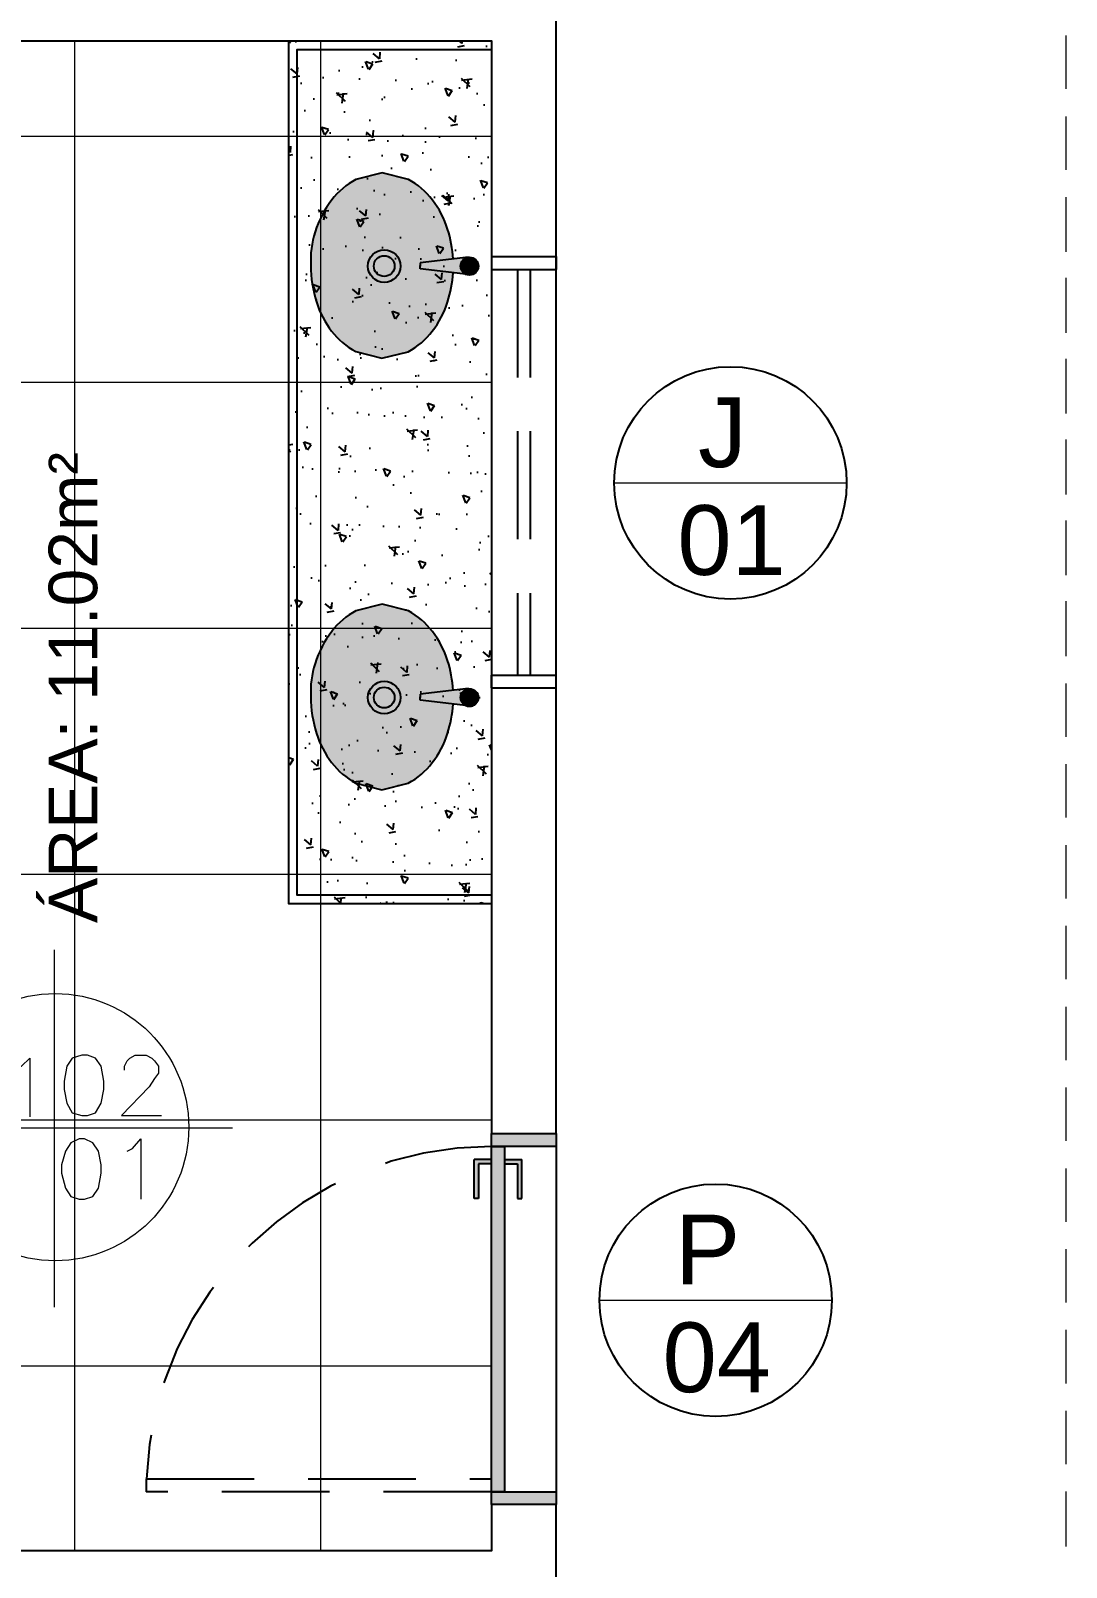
# Model space of a CAD drawing. Extents: x 3377 to 3790, y 1673 to 1846.
# Drawn here: x 3556.944 to 3559.171, y 1747.073 to 1750.377 of the extents above; entities that cross this region are included whole.
import ezdxf
from ezdxf.enums import TextEntityAlignment as Align

# ---------------------------------------------------------------- set-up
doc = ezdxf.new("R2010")
doc.units = 0
doc.header["$LTSCALE"] = 2
doc.linetypes.add('HIDDEN2', pattern=[0.1875, 0.125, -0.0625])
for name, color, linetype in [('. Esquadria', 7, 'Continuous'), ('. Layaot', 8, 'Continuous'), ('. Vista 01', 7, 'Continuous'), ('A-PARED', 4, 'Continuous'), ('F-VT-GREIDE', 6, 'Continuous'), ('PDF9_A-PROJEÇÃO', 7, 'Continuous'), ('PDF9_I-DETALHES', 7, 'Continuous')]:
    doc.layers.add(name, color=color, linetype=linetype)
doc.layers.add('. hachura', color=8, linetype='Continuous', lineweight=0)
doc.layers.add('. TEXTO', color=7, linetype='Continuous', lineweight=0)
doc.styles.add('REGUA-60', font='arial.ttf', dxfattribs={"height": 0.1125})
doc.styles.add('REGUA-80', font='arial.ttf', dxfattribs={"height": 0.005})

# ---------------------------------------------------------------- blocks, each defined once
blk = doc.blocks.new('tia')
at = {"layer": '. Layaot'}
h = blk.add_hatch(color=252, dxfattribs=at)
h.dxf.hatch_style = 1
h.set_gradient(color1=(132, 132, 132), color2=(173, 173, 173), rotation=90, tint=1, name='CYLINDER')
h.paths.add_polyline_path([(799809.0258, 9171780.8408, 1), (799808.9845, 9171780.8408, 1)])
h.paths.add_polyline_path([(799808.9915, 9171780.8408, -1), (799809.0188, 9171780.8408, -1)], flags=0)
h.paths.add_polyline_path([(799809.0188, 9171780.8408, 1), (799808.9915, 9171780.8408, 1)], flags=16)
h = blk.add_hatch(color=252, dxfattribs=at)
h.dxf.hatch_style = 1
h.set_gradient(color1=(132, 132, 132), color2=(173, 173, 173), rotation=90, tint=1, name='CYLINDER')
h.paths.add_polyline_path([(799808.9915, 9171780.8408, 1), (799809.0188, 9171780.8408, 1)])
h = blk.add_hatch(color=252, dxfattribs=at)
h.dxf.hatch_style = 1
h.set_gradient(color1=(132, 132, 132), color2=(173, 173, 173), rotation=90, tint=1, name='CYLINDER')
h.paths.add_polyline_path([(799809.0237, 9171780.8317, -0.747365), (799808.9846, 9171780.8383), (799808.9975, 9171780.7262), (799809.005, 9171780.7262), (799809.011, 9171780.7262)])
h = blk.add_hatch(color=7, dxfattribs=at)
h.dxf.hatch_style = 1
h.set_gradient(color1=(255, 255, 255), color2=(214, 214, 214), rotation=90, tint=1, name='INVSPHERICAL')
h.paths.add_polyline_path([(799809.1558, 9171780.7547, 0.086915), (799809.0884, 9171780.79, 0.062356), (799809.0202, 9171780.8027), (799809.011, 9171780.7262), (799809.0034, 9171780.7262), (799808.9975, 9171780.7262), (799808.9884, 9171780.8028, 0.063208), (799808.9192, 9171780.7902, 0.086915), (799808.8518, 9171780.7551, 0.105716), (799808.8041, 9171780.6992), (799808.7887, 9171780.6385), (799808.8039, 9171780.5777, 0.105716), (799808.8515, 9171780.5217, 0.086915), (799808.9257, 9171780.4829, 0.093124), (799809.0035, 9171780.4732, 0.077098), (799809.0881, 9171780.4863, 0.086915), (799809.1555, 9171780.5214, 0.105716), (799809.2032, 9171780.5772), (799809.2186, 9171780.638), (799809.2034, 9171780.6988, 0.105716)])
h.paths.add_polyline_path([(799809.0426, 9171780.6432, -1), (799808.9672, 9171780.6432, -1)], flags=16)
h.paths.add_polyline_path([(799809.029, 9171780.6432, -1), (799808.9809, 9171780.6432, -1)], flags=0)
h = blk.add_hatch(color=252, dxfattribs=at)
h.dxf.hatch_style = 1
h.set_gradient(color1=(132, 132, 132), color2=(173, 173, 173), rotation=90, tint=1, name='CYLINDER')
h.paths.add_polyline_path([(799808.9672, 9171780.6432, 1), (799809.0426, 9171780.6432, 1)])
h.paths.add_polyline_path([(799809.029, 9171780.6432, -1), (799808.9809, 9171780.6432, -1)], flags=0)
h.paths.add_polyline_path([(799808.9809, 9171780.6432, 1), (799809.029, 9171780.6432, 1)], flags=16)
h = blk.add_hatch(color=252, dxfattribs=at)
h.dxf.hatch_style = 1
h.set_gradient(color1=(132, 132, 132), color2=(173, 173, 173), rotation=90, tint=1, name='CYLINDER')
h.paths.add_polyline_path([(799808.9809, 9171780.6432, 1), (799809.029, 9171780.6432, 1)])
for p, q in [((799808.9842, 9171780.8384), (799808.9975, 9171780.7262)), ((799809.0245, 9171780.8384), (799809.011, 9171780.7262)), ((799808.9975, 9171780.7262), (799809.005, 9171780.7262)), ((799809.011, 9171780.7262), (799809.0034, 9171780.7262))]:
    blk.add_line(p, q, dxfattribs=at)
for points in [[(799808.9884, 9171780.8028, 0.063208), (799808.9192, 9171780.7902, 0.086915), (799808.8518, 9171780.7551, 0.105716), (799808.8041, 9171780.6992), (799808.7887, 9171780.6385)], [(799808.7887, 9171780.6385), (799808.8039, 9171780.5777, 0.105716), (799808.8515, 9171780.5217, 0.086915), (799808.9257, 9171780.4829, 0.093124), (799809.0035, 9171780.4732, 0.077098), (799809.0881, 9171780.4863, 0.086915), (799809.1555, 9171780.5214, 0.105716), (799809.2032, 9171780.5772), (799809.2186, 9171780.638), (799809.2034, 9171780.6988, 0.105716), (799809.1558, 9171780.7547, 0.086915), (799809.0884, 9171780.79, 0.062356), (799809.0202, 9171780.8027, 0.077098)]]:
    blk.add_lwpolyline(points, format="xyb", dxfattribs=at)
for centre, radius in [((799809.0052, 9171780.8408), 0.0207), ((799809.0052, 9171780.8408), 0.0137), ((799809.0049, 9171780.6432), 0.0377), ((799809.0049, 9171780.6432), 0.024)]:
    blk.add_circle(centre, radius, dxfattribs=at)
blk = doc.blocks.new('fechadura')
for p, q in [((1565.0368, 630.001), (1565.0368, 629.971)), ((1565.0468, 630.001), (1565.0468, 629.971)), ((1565.0368, 629.971), (1565.0368, 629.961)), ((1565.1268, 629.961), (1565.0368, 629.961)), ((1565.0468, 629.971), (1565.1268, 629.971)), ((1565.1268, 629.971), (1565.1268, 629.961))]:
    blk.add_line(p, q)
blk = doc.blocks.new('P .86')
at = {"layer": '. Esquadria'}
h = blk.add_hatch(color=253, dxfattribs=at)
h.dxf.hatch_style = 1
h.set_gradient(color1=(173, 173, 173), color2=(91, 91, 91), tint=1, name='INVCYLINDER')
h.paths.add_polyline_path([(3863.1696, 601.0208), (3863.0796, 601.0208), (3863.0796, 601.0308), (3863.1596, 601.0308), (3863.1596, 601.0608), (3863.1696, 601.0608), (3863.1696, 601.0308)])
h.paths.add_polyline_path([(3863.1696, 601.1209), (3863.1696, 601.0908), (3863.1596, 601.0908), (3863.1596, 601.1209), (3863.0796, 601.1209), (3863.0796, 601.1309), (3863.1696, 601.1309)])
h = blk.add_hatch(color=34, dxfattribs=at)
h.dxf.hatch_style = 1
h.set_gradient(color1=(153, 76, 0), color2=(153, 133, 76), tint=1, name='INVCYLINDER')
h.paths.add_polyline_path([(3862.3996, 600.941), (3862.3696, 600.941), (3862.3696, 601.091), (3862.3996, 601.091)])
h = blk.add_hatch(color=34, dxfattribs=at)
h.dxf.hatch_style = 1
h.set_gradient(color1=(153, 76, 0), color2=(153, 133, 76), tint=1, name='CURVED')
h.paths.add_polyline_path([(3863.1996, 601.061), (3862.3996, 601.061), (3862.3996, 601.091), (3863.1996, 601.091)])
h = blk.add_hatch(color=34, dxfattribs=at)
h.dxf.hatch_style = 1
h.set_gradient(color1=(153, 76, 0), color2=(153, 133, 76), tint=1, name='INVCYLINDER')
h.paths.add_polyline_path([(3863.2296, 600.941), (3863.1996, 600.941), (3863.1996, 601.091), (3863.2296, 601.091)])
at = {"layer": '. Esquadria', "color": 1, "linetype": 'HIDDEN2'}
for p, q in [((3862.3996, 601.091), (3862.3996, 601.891)), ((3862.4296, 601.891), (3862.4296, 601.091))]:
    blk.add_line(p, q, dxfattribs=at)
at = {"layer": '. Esquadria', "color": 1}
blk.add_line((3862.4296, 601.891), (3862.3996, 601.891), dxfattribs=at)
at = {"layer": '. Esquadria'}
blk.add_line((3863.1996, 600.941), (3862.3996, 600.941), dxfattribs=at)
at = {"layer": '. Esquadria', "color": 2}
for points in [[(3862.3996, 601.091), (3862.3996, 600.941), (3862.3696, 600.941), (3862.3696, 601.091)], [(3863.1996, 601.091), (3863.1996, 601.061), (3862.3996, 601.061), (3862.3996, 601.091)], [(3863.2296, 601.091), (3863.2296, 600.941), (3863.1996, 600.941), (3863.1996, 601.091)]]:
    blk.add_lwpolyline(points, close=True, dxfattribs=at)
at = {"layer": '. Esquadria', "color": 1, "linetype": 'HIDDEN2'}
blk.add_arc((3862.4001, 601.0913), 0.7995, 359.9735, 87.8832, dxfattribs=at)
at = {"layer": '. Esquadria', "rotation": 180}
blk.add_blockref('fechadura', (5428.2064, 1231.0918), dxfattribs=at)
at = {"layer": '. Esquadria', "extrusion": (0, 0, -1), "zscale": -1}
blk.add_blockref('fechadura', (-5428.2064, -28.9402), dxfattribs=at)
blk = doc.blocks.new('A$Cee03f338')
at = {"layer": '. Esquadria', "color": 1, "linetype": 'HIDDEN2'}
for p, q in [((0, 1), (0, 0.97)), ((0, 1), (0.15, 1)), ((0.15, 1), (0.15, 0.97)), ((0, 0.97), (0.15, 0.97)), ((0.06, 0.97), (0.06, 0.03)), ((0.09, 0.97), (0.09, 0.03)), ((0, 0.03), (0.15, 0.03)), ((0, 0), (0, 0.03)), ((0, 0), (0.15, 0)), ((0.15, 0), (0.15, 0.03))]:
    blk.add_line(p, q, dxfattribs=at)
blk = doc.blocks.new('A$Cf38367bd')
at = {"layer": '. hachura', "ltscale": 10}
h = blk.add_hatch(dxfattribs=at)
h.set_pattern_fill('_USER', color=256, scale=0.57, style=0, double=1, pattern_type=0)
h.set_pattern_definition([(360, (3.3001, 9), (2e-16, 0.57), []), (90, (3.3001, 9), (-0.57, 1e-16), [])])
h.paths.add_polyline_path([(0.1502, 9), (0.1502, 12.5), (3.3001, 12.5), (3.3001, 9)])
h = blk.add_hatch()
h.set_pattern_fill('AR-CONC', color=8, scale=0.001, angle=90)
h.set_pattern_definition([(140, (1688.80604, -3550.38631), (0.0159390855, 0.182184669), [0.01905, -0.20955]), (85, (1688.80604, -3550.38631), (-0.191056845, -0.035243421), [0.01524, -0.167640584]), (190.4514447, (1688.80737, -3550.37113), (-0.175117752, 0.146941247), [0.016190009, -0.178090245]), (136.1842, (1688.75524, -3550.38631), (0.042042328, 0.271079041), [0.028575, -0.314325]), (186.6355576, (1688.75875, -3550.36372), (-0.247426125, 0.237404134), [0.024285023, -0.267135608]), (81.184151, (1688.75524, -3550.38631), (-0.247426125, 0.237404134), [0.022859967, -0.251459732]), (111, (1688.76794, -3550.36091), (0.102265198, 0.151614391), [0.01905, -0.20955]), (56, (1688.76794, -3550.36091), (-0.184187966, 0.061802028), [0.01524, -0.16764]), (161.451445, (1688.77647, -3550.34828), (-0.081922769, 0.213416419), [0.016190009, -0.178089938]), (127.5, (1688.806044, -3550.386314), (-0.0845550389, 0.0030886033), [0, -0.165608, 0, -0.17018, 0, -0.168275]), (97.5, (1688.80604, -3550.38631), (-0.1001805748, 0.0668196625), [0, -0.097028, 0, -0.161798, 0, -0.064135]), (57.5, (1688.806044, -3550.442956), (0.005728744, 0.1355905952), [0, -0.0635, 0, -0.19812, 0, -0.26289]), (47.5, (1688.80604, -3550.46836), (-0.025426491, 0.1481291814), [0, -0.08255, 0, -0.131572, 0, -0.18669])])
h.paths.add_polyline_path([(2.8301, 10.5), (2.8301, 12.5), (3.3001, 12.5), (3.3001, 10.5)])
at = {"color": 1}
for points in [[(3.3001, 10.5), (2.8301, 10.5), (2.8301, 12.5)], [(3.3001, 10.52), (2.8501, 10.52), (2.8501, 12.48), (3.3001, 12.48)]]:
    blk.add_lwpolyline(points, dxfattribs=at)
at = {"layer": 'A-PARED'}
for points in [[(1.8003, 11.4795), (1.6501, 11.4795), (1.6501, 11.4), (0.1499, 11.4), (0.1498, 12.5), (1.6501, 12.5), (1.6501, 12.2795), (1.7998, 12.2795), (1.7997, 12.5), (3.3001, 12.5), (3.3001, 9.9671), (3.4501, 9.9671), (3.4501, 12.65)], [(3.4501, 8.7429), (3.4501, 9.1071), (3.3001, 9.1071), (3.3001, 9), (1.8001, 9), (1.8001, 9.0758), (1.6501, 9.0758), (1.6501, 9), (0.1502, 9), (0.1501, 10.1), (1.6501, 10.1), (1.6501, 9.8759), (1.8001, 9.8759), (1.8005, 10.2795), (1.6501, 10.2795), (1.6501, 10.2), (0.1501, 10.1998), (0.15, 11.3), (1.6501, 11.3), (1.6501, 11.0795), (1.8, 11.0795), (1.7999, 11.4795)]]:
    blk.add_lwpolyline(points, dxfattribs=at)
at = {"layer": '. Esquadria', "rotation": 89.99933403199412}
blk.add_blockref('P .86', (604.3462, -3853.2695), dxfattribs=at)
at = {"layer": '. Vista 01', "rotation": 270}
for p in [(-9171777.5917, 799820.9828), (-9171777.5917, 799819.9828)]:
    blk.add_blockref('tia', p, dxfattribs=at)
blk.add_blockref('A$Cee03f338', (3.3001, 11))
at = {"layer": '. TEXTO', "color": 1, "style": 'REGUA-60'}
blk.add_text('ÁREA: 11.02m²', height=0.1125, rotation=90, dxfattribs=at).set_placement((2.3301, 11.0011), align=Align.MIDDLE_CENTER)
blk = doc.blocks.new('A$C57b32a41')
at = {"layer": 'PDF9_I-DETALHES', "color": 1, "lineweight": 9}
for points in [[(0.383, 0), (0.383, 0.769)], [(0.2976, 0.5126), (0.3123, 0.5185), (0.33, 0.5362), (0.33, 0.4095)], [(0.5333, 0.5097), (0.5333, 0.5185), (0.5392, 0.5303), (0.5451, 0.5362), (0.5568, 0.5421), (0.5804, 0.5421), (0.5922, 0.5362), (0.5981, 0.5303), (0.6069, 0.5185), (0.6069, 0.5038), (0.5981, 0.492), (0.5863, 0.4743), (0.5274, 0.4125), (0.6128, 0.4125)], [(0, 0.386), (0.766, 0.386)], [(0.5392, 0.3359), (0.5509, 0.3418), (0.5686, 0.3624), (0.5686, 0.2328)]]:
    blk.add_lwpolyline(points, dxfattribs=at)
for points in [[(0.1945, 0.5362), (0.1768, 0.5303), (0.165, 0.5126), (0.1591, 0.4832), (0.1591, 0.4626), (0.165, 0.4331), (0.1768, 0.4154), (0.1945, 0.4095), (0.2062, 0.4095), (0.2269, 0.4154), (0.2386, 0.4331), (0.2445, 0.4626), (0.2445, 0.4832), (0.2386, 0.5126), (0.2269, 0.5303), (0.2062, 0.5362)], [(0.4419, 0.5421), (0.4213, 0.5362), (0.4095, 0.5185), (0.4036, 0.4861), (0.4036, 0.4684), (0.4095, 0.439), (0.4213, 0.4184), (0.4419, 0.4125), (0.4537, 0.4125), (0.4714, 0.4184), (0.4832, 0.439), (0.4891, 0.4684), (0.4891, 0.4861), (0.4832, 0.5185), (0.4714, 0.5362), (0.4537, 0.5421)], [(0.436, 0.3624), (0.4184, 0.3535), (0.4066, 0.3359), (0.3977, 0.3064), (0.3977, 0.2887), (0.4066, 0.2563), (0.4184, 0.2386), (0.436, 0.2328), (0.4478, 0.2328), (0.4655, 0.2386), (0.4773, 0.2563), (0.4832, 0.2887), (0.4832, 0.3064), (0.4773, 0.3359), (0.4655, 0.3535), (0.4478, 0.3624)]]:
    blk.add_lwpolyline(points, close=True, dxfattribs=at)
blk.add_circle((0.3845, 0.3874), 0.2873, dxfattribs=at)

msp = doc.modelspace()

# ---------------------------------------------------------------- linework, layer by layer
at = {"layer": '. TEXTO'}
for p, q in [((3558.1988, 1749.4049), (3558.6988, 1749.4049)), ((3558.1671, 1747.6469), (3558.6671, 1747.6469))]:
    msp.add_line(p, q, dxfattribs=at)
for centre in [(3558.4488, 1749.4049), (3558.4171, 1747.6469)]:
    msp.add_circle(centre, 0.25)
at = {"layer": 'PDF9_A-PROJEÇÃO', "lineweight": 0}
for points in [[(3559.1711, 1750.2522), (3559.1711, 1750.3672)], [(3559.1711, 1750.0784), (3559.1711, 1750.1933)], [(3559.1711, 1749.9016), (3559.1711, 1750.0195)], [(3559.1711, 1749.7278), (3559.1711, 1749.8457)], [(3559.1711, 1749.554), (3559.1711, 1749.6718)], [(3559.1711, 1749.3802), (3559.1711, 1749.498)], [(3559.1711, 1749.2063), (3559.1711, 1749.3242)], [(3559.1711, 1749.0325), (3559.1711, 1749.1504)], [(3559.1711, 1748.8587), (3559.1711, 1748.9736)], [(3559.1711, 1748.6849), (3559.1711, 1748.7998)], [(3559.1711, 1748.511), (3559.1711, 1748.6259)], [(3559.1711, 1748.3372), (3559.1711, 1748.4521)], [(3559.1711, 1748.1634), (3559.1711, 1748.2783)], [(3559.1711, 1747.9895), (3559.1711, 1748.1045)], [(3559.1711, 1747.8157), (3559.1711, 1747.9306)], [(3559.1711, 1747.6419), (3559.1711, 1747.7568)], [(3559.1711, 1747.4681), (3559.1711, 1747.583)], [(3559.1711, 1747.2942), (3559.1711, 1747.4091)], [(3559.1711, 1747.1175), (3559.1711, 1747.2353)]]:
    msp.add_lwpolyline(points, dxfattribs=at)

# ---------------------------------------------------------------- block references
at = {"layer": 'F-VT-GREIDE', "xscale": 0.9279707071416609, "yscale": 0.9279707071416609, "zscale": 0.9279707071416609, "rotation": 359.9998069263055}
msp.add_blockref('A$Cf38367bd', (3554.8725, 1738.7561), dxfattribs=at)
at = {"layer": 'F-VT-GREIDE'}
msp.add_blockref('A$C57b32a41', (3556.6122, 1747.6317), dxfattribs=at)

# ---------------------------------------------------------------- texts
at = {"layer": '. TEXTO', "color": 3, "style": 'REGUA-80'}
for tag, p in [('J', (3558.4316, 1749.4388)), ('01', (3558.4513, 1749.207)), ('P', (3558.3998, 1747.6809)), ('04', (3558.4195, 1747.4491))]:
    msp.add_attdef(tag, text='', height=0.15, dxfattribs=at).set_placement(p, align=Align.CENTER)

doc.saveas('drawing.dxf')
